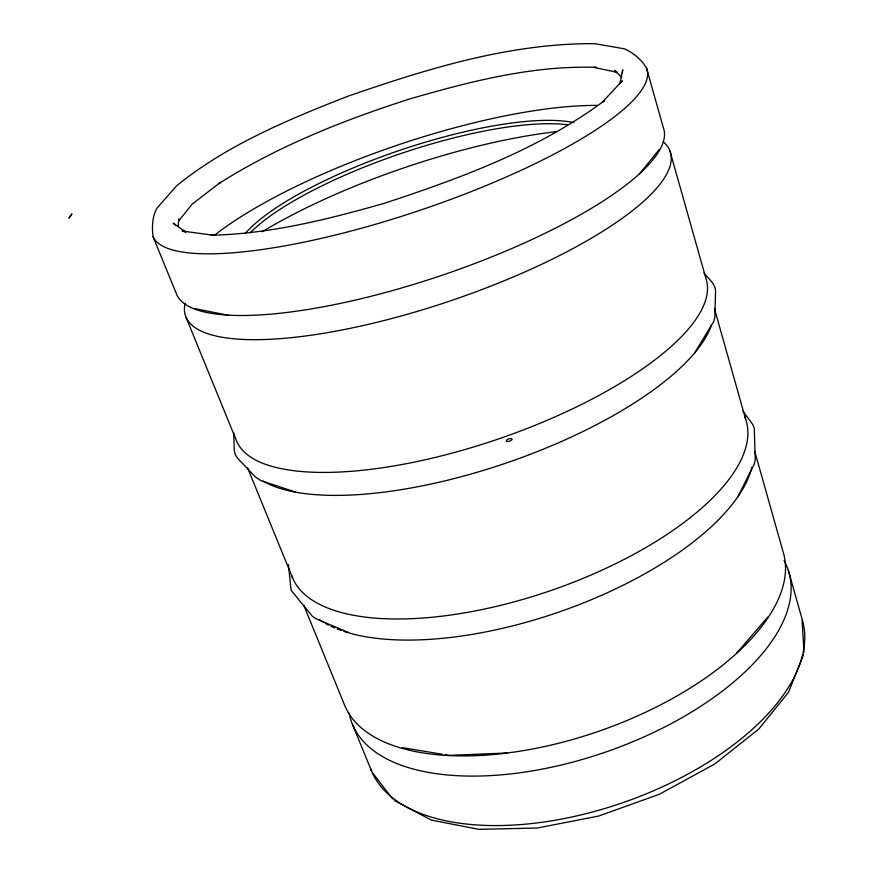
<?xml version="1.0" encoding="UTF-8"?>
<svg xmlns="http://www.w3.org/2000/svg" width="873" height="873" viewBox="0 0 873 873"><rect width="100%" height="100%" fill="white"/><g stroke="black" fill="none" stroke-linecap="round" stroke-linejoin="round"><path stroke-width="1.31" d="M178.212 226.794L178.769 218.861M622.405 73.048L622.711 69.829L619.819 83.786M803.52 654.783L788.428 692.398L758.757 729.086L714.747 764.017L659.301 794.288L598.616 816.069L537.222 828.03L478.862 829.35L431.371 820.085L394.585 800.694M737.838 496.802L754.228 464.076L755.243 460.169L754.25 427.814L752.482 424.125L742.792 410.997M694.701 352.812L713.863 321.351L714.878 317.041L715.533 292.237C716.155 284.02 708.254 278.902 704.031 272.976M71.957 213.776L69 217.923M69.076 218.108L71.695 214.442M620.419 83.328L622.318 80.752L602.119 102.392L604.443 100.657C538.892 149.458 461.151 178.005 384.185 203.354C327.495 219.483 269.746 234.008 210.502 235.252L213.416 235.208L182.053 231.029L185.163 231.912M178.627 221.033L192.049 204.26L220.553 182.25L218.839 183.581C277.865 146.162 343.275 120.31 409.59 98.987C470.285 81.473 532.716 65.224 596.401 67.374L593.826 67.352L617.047 72.328M639.091 174.36L659.29 149.414M736.91 652.873L767.88 616.938M507.497 752.995L449.115 755.374L445.099 754.709M402.289 747.626L442.425 754.272M195.29 308.704L228.813 315.382M295.369 491.99L260.841 480.587L255.287 476.898L237.565 458.216L235.175 454.386L234.193 449.988L233.768 432.888M350.411 633.329L315.371 618.444L312.141 615.989L291.113 590.301L288.406 564.624M616.818 71.979L614.363 70.32L621.74 77.228M185.84 232.109L173.258 223.117L175.517 225.507M372.902 773.271L392.664 799.035M646.62 68.432C642.037 59.822 633.22 52.751 624.391 48.812L594.535 43.65C509.625 43.159 427.213 68.803 347.738 96.292C287.774 119.765 227.013 144.907 176.575 185.84L157.14 207.949C152.153 216.209 151.837 227.438 153.113 236.834L176.739 294.605A257.251 68.236 -18.7 0 0 445.306 274.144A257.251 68.236 -18.7 0 0 663.371 127.774L646.62 68.432A260.754 61.426 -18.6 0 1 423.001 209.28A260.754 61.426 -18.6 0 1 153.113 236.834M186.036 317.346L236.703 441.236A248.358 84.605 -18.9 0 0 501.604 437.875A248.358 84.605 -18.9 0 0 705.93 278.498L669.973 151.138M247.55 467.764L292.673 578.122M303.804 605.36L344.922 705.908A232.327 110.773 -19.2 0 0 602.086 730.101A232.327 110.773 -19.2 0 0 782.819 550.852L754.73 451.352M352.659 724.808L371.56 771.034M714.387 308.442L745.684 419.302M788.319 570.32L801.763 617.931A228.377 116.546 -19.3 0 1 624.13 802.232A228.377 116.546 -19.3 0 1 370.578 768.556M802.08 620.496L804 652.295M784.009 560.542A231.181 112.475 -19.2 0 1 607.794 751.315A231.181 112.475 -19.2 0 1 349.2 713.186M751.882 467.437A238.875 100.602 -19 0 1 590.159 600.198A238.875 100.602 -19 0 1 350.99 633.536M348.098 632.729A238.875 100.602 -19 0 1 343.886 631.419M341.157 630.492A238.875 100.602 -19 0 1 337.218 629.007M334.686 627.971A238.875 100.602 -19 0 1 331.042 626.334M328.706 625.188A238.875 100.602 -19 0 1 325.378 623.409M323.272 622.176A238.875 100.602 -19 0 1 319.311 619.612M744.789 416.901A240.064 98.682 -19 0 1 553.722 589.548A240.064 98.682 -19 0 1 291.735 575.7M711.43 325.083A247.059 86.885 -18.9 0 1 510.17 461.664A247.059 86.885 -18.9 0 1 263.035 481.121M663.24 141.797A255.876 70.855 -18.7 0 1 449.628 301.13A255.876 70.855 -18.7 0 1 185.109 303.291M244.986 233.691A189.332 49.063 -18.7 0 1 400.14 150.2A189.332 49.063 -18.7 0 1 573.845 122.613M214.278 235.372A253.552 66.992 -18.7 0 1 597.361 105.415M250.202 232.818A189.168 49.357 -18.7 0 1 399.801 153.921A189.168 49.357 -18.7 0 1 567.668 124.806M262.184 231.749A252.079 69.796 -18.7 0 1 556.876 131.583M507.77 441.531A3.077 1.189 -18.8 0 0 512.124 439.163A3.077 1.189 -18.8 0 0 507.671 439.392A3.077 1.189 -18.8 0 0 507.77 441.531"/></g></svg>
